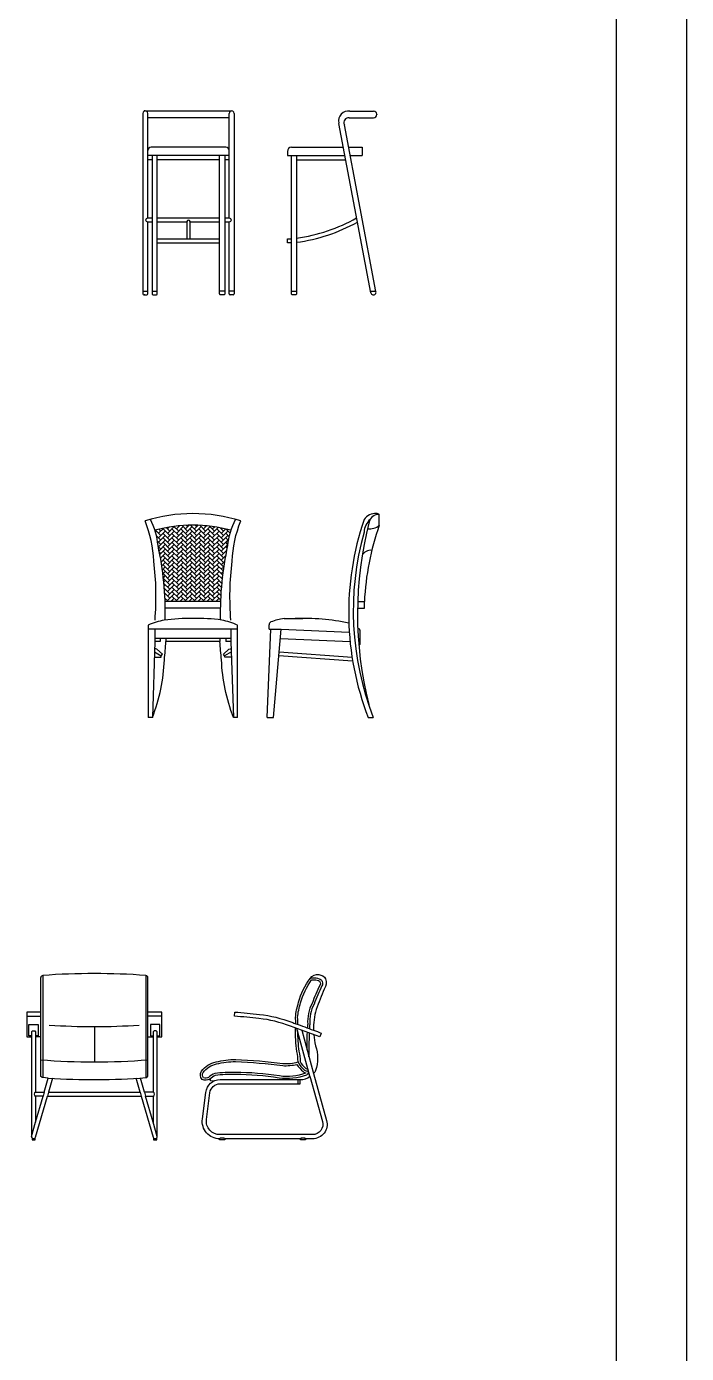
# Model space of a CAD drawing. Header units: inches. Extents: x 10 to 52.5, y 12.2 to 37.
# Drawn here: x 27.83 to 31, y 18.9 to 25.28 of the extents above; entities that cross this region are included whole.
import ezdxf

# ---------------------------------------------------------------- set-up
doc = ezdxf.new("R2010")
doc.units = ezdxf.units.IN
doc.header["$MEASUREMENT"] = 0
for name, color, linetype in [('02', 2, 'Continuous'), ('1', 1, 'Continuous'), ('4', 4, 'Continuous'), ('8', 8, 'Continuous'), ('kadrbm', 4, 'Continuous')]:
    doc.layers.add(name, color=color, linetype=linetype)

# ---------------------------------------------------------------- blocks, each defined once
blk = doc.blocks.new('kadrbm')
at = {"layer": 'kadrbm', "color": 4}
blk.add_lwpolyline([(0, 0), (0, 24.7972), (21, 24.7972), (21, 0), (0, 0)], close=True, dxfattribs=at)
blk.add_lwpolyline([(20.6631, 0.3257), (20.6631, 24.4603), (0.3369, 24.4603), (0.3369, 0.3257), (20.6631, 0.3257)], dxfattribs=at)

msp = doc.modelspace()

# ---------------------------------------------------------------- hatches: boundary and pattern name
at = {"layer": '8'}
h = msp.add_hatch(dxfattribs=at)
h.set_pattern_fill('AR-HBONE', color=256, scale=0.00015, style=0)
h.set_pattern_definition([(45, (21.392648, 43.31994), (2e-18, 0.021552615), [0.04572, -0.01524]), (135, (21.403424, 43.330717), (2e-18, 0.021552615), [0.04572, -0.01524])])
h.paths.add_polyline_path([(28.4936, 22.5167), (28.7615, 22.5167, -0.04465), (28.7955, 22.7858, -0.055152), (28.8107, 22.8597, 0.136951), (28.4444, 22.8597, -0.055152), (28.4595, 22.7858, -0.04465)])

# ---------------------------------------------------------------- linework, layer by layer
at = {"layer": '02'}
for p, q in [((28.4429, 22.2749), (28.475, 22.2558)), ((28.8122, 22.2749), (28.78, 22.2558)), ((27.9057, 20.7181), (27.9057, 20.2266)), ((28.4007, 20.7181), (28.4007, 20.2266)), ((28.1532, 20.4723), (28.1532, 20.3023)), ((29.1333, 20.1973), (29.1333, 20.2173))]:
    msp.add_line(p, q, dxfattribs=at)
for points in [[(28.6135, 24.2622), (28.6135, 24.3443, 1), (28.5985, 24.3443), (28.5985, 24.2622)], [(29.1322, 20.4824, 0.037223), (29.1306, 20.5164, -0.051081), (29.1453, 20.5862, -0.093597), (29.1985, 20.6964, -0.141867), (29.205, 20.6972, -0.093026), (29.2312, 20.6932, -0.489224), (29.2392, 20.6726, 0.030296), (29.2009, 20.584, 0.135551), (29.1797, 20.4838, 0.028699), (29.1781, 20.4657, 0.058341)], [(29.1919, 20.7042, -0.165465), (29.2055, 20.7072, -0.089764), (29.2343, 20.7027, -0.480633), (29.248, 20.6678, 0.030417), (29.2101, 20.5799, 0.137891), (29.1897, 20.4828, 0.048582), (29.1882, 20.462)], [(29.1309, 20.4511, 0.030984), (29.1367, 20.3538, -0.064935), (29.143, 20.3045)], [(29.1329, 20.3021, 0.109702), (29.1643, 20.263, 0.259292), (29.1814, 20.259, -0.345517), (29.1741, 20.2393, -0.130963), (29.0416, 20.2248, 0.039658), (28.8312, 20.2415, 0.0335), (28.7351, 20.2375, 0.093497), (28.7086, 20.2187)], [(29.143, 20.3045, 0.105008), (29.1708, 20.2706, 0.330842), (29.1804, 20.2693, 0.330842)]]:
    msp.add_lwpolyline(points, format="xyb", dxfattribs=at)
for points in [[(28.442, 22.2494), (28.4742, 22.2494), (28.475, 22.2558), (28.4806, 22.2645), (28.4543, 22.2876), (28.4488, 22.29), (28.4434, 22.2896)], [(28.813, 22.2494), (28.7808, 22.2494), (28.78, 22.2558), (28.7745, 22.2645), (28.8007, 22.2876), (28.8063, 22.29), (28.8117, 22.2896)], [(27.8282, 20.5223), (27.8957, 20.5223)], [(28.4782, 20.5223), (28.4107, 20.5223)], [(27.8507, 20.4273), (27.8382, 20.4273), (27.8382, 20.4823), (27.8832, 20.4823), (27.8832, 20.4273), (27.8707, 20.4273)], [(28.4557, 20.4273), (28.4682, 20.4273), (28.4682, 20.4823), (28.4232, 20.4823), (28.4232, 20.4273), (28.4357, 20.4273)], [(28.7788, 19.9323), (28.7778, 19.9353), (28.7578, 19.9353), (28.7569, 19.9323)], [(29.1677, 19.9323), (29.1668, 19.9353), (29.1468, 19.9353), (29.1459, 19.9323)]]:
    msp.add_lwpolyline(points, dxfattribs=at)
msp.add_lwpolyline([(28.6767, 20.2513, -0.186304), (28.7414, 20.2924, -0.07067), (28.8328, 20.3039, -0.02257), (29.0595, 20.2843, 0.073342), (29.1278, 20.2905, 0.092642), (29.1578, 20.2554, 0.126742), (29.1703, 20.249, -0.038508), (29.1695, 20.2483, -0.129805), (29.0432, 20.2347, 0.039627), (28.8313, 20.2515, 0.034002), (28.7325, 20.2473, 0.093014), (28.7027, 20.227, -0.200649), (28.6782, 20.2264, -0.341528)], format="xyb", close=True, dxfattribs=at)
for centre, radius, start, end in [((28.1532, 23.7926), 3.3203, 266.23784, 273.7314), ((22.4705, 20.5265), 6.7079, 358.57933, 359.2989), ((22.4705, 20.5265), 6.7179, 358.29662, 359.26881), ((27.8735, 20.1473), 0.0104, 105.81869, 254.18131), ((28.4329, 20.1473), 0.0104, 285.81869, 74.18131)]:
    msp.add_arc(centre, radius, start, end, dxfattribs=at)
at = {"layer": '1'}
for p in [(28.3946, 24.8772), (28.3946, 23.9922)]:
    msp.add_point(p, dxfattribs=at)
at = {"layer": '4'}
for p, q in [((28.386, 24.8647), (28.386, 23.9972)), ((28.3985, 24.8772), (28.8135, 24.8772)), ((28.3985, 24.8772), (28.3985, 24.8772)), ((28.411, 24.3622), (28.411, 24.8647)), ((28.801, 24.8439), (28.411, 24.8439)), ((28.801, 24.3622), (28.801, 24.8647)), ((28.8135, 24.8772), (28.8135, 24.8772)), ((28.826, 24.8647), (28.826, 23.9972)), ((29.3797, 24.8439), (29.4959, 24.8438)), ((29.3828, 24.8759), (29.4959, 24.8758)), ((29.512, 24.8611), (29.512, 24.8591)), ((29.4835, 24.0013), (29.3287, 24.8165)), ((29.5081, 24.0076), (29.3565, 24.8102)), ((28.801, 24.6622), (28.411, 24.6622)), ((28.431, 24.6422), (28.411, 24.6422)), ((28.756, 24.6422), (28.456, 24.6422)), ((28.801, 24.6422), (28.781, 24.6422)), ((29.082, 24.6822), (29.082, 24.6622)), ((29.082, 24.6622), (29.358, 24.6622)), ((29.102, 24.7022), (29.3504, 24.7022)), ((29.126, 24.6422), (29.3618, 24.6422)), ((29.3769, 24.7022), (29.442, 24.7022)), ((29.3844, 24.6622), (29.442, 24.6622)), ((29.442, 24.7022), (29.442, 24.6622)), ((28.411, 23.9972), (28.411, 24.3422)), ((28.801, 23.9972), (28.801, 24.3422)), ((28.456, 24.2622), (28.756, 24.2622)), ((28.456, 24.2422), (28.756, 24.2422)), ((28.386, 24.0105), (28.411, 24.0105)), ((28.431, 24.0105), (28.456, 24.0105)), ((28.781, 24.0105), (28.756, 24.0105)), ((28.826, 24.0105), (28.801, 24.0105)), ((29.102, 24.0105), (29.126, 24.0105)), ((29.4811, 24.0105), (29.5073, 24.0105)), ((28.391, 23.9922), (28.406, 23.9922)), ((28.821, 23.9922), (28.806, 23.9922)), ((29.524, 22.8848), (29.524, 22.9352)), ((28.7615, 22.5167), (28.4945, 22.5167)), ((28.7606, 22.4847), (28.4945, 22.4847)), ((29.4242, 22.4847), (29.4521, 22.4847)), ((29.4249, 22.5167), (29.4521, 22.5167)), ((29.4521, 22.4847), (29.4521, 22.5167)), ((28.994, 22.3847), (28.994, 22.4055)), ((29.0656, 22.4347), (29.1559, 22.4347)), ((28.8425, 22.3847), (28.4125, 22.3847)), ((28.4445, 22.3847), (28.4445, 22.3247)), ((28.8105, 22.3847), (28.8105, 22.3247)), ((28.985, 21.9597), (29.002, 22.3847)), ((28.994, 22.3847), (29.052, 22.3847)), ((29.015, 21.9597), (29.052, 22.3847)), ((29.052, 22.3847), (29.3797, 22.3701)), ((29.431, 22.3787), (29.431, 22.3106)), ((28.4445, 22.3247), (28.4325, 21.9597)), ((28.8105, 22.3397), (28.4445, 22.3397)), ((28.4695, 22.3247), (28.4445, 22.3247)), ((28.4695, 22.3397), (28.4695, 22.3247)), ((28.4975, 22.3397), (28.4975, 22.3247)), ((28.7575, 22.3247), (28.4975, 22.3247)), ((28.7575, 22.3397), (28.7575, 22.3247)), ((28.7855, 22.3397), (28.7855, 22.3247)), ((28.8105, 22.3247), (28.7855, 22.3247)), ((28.8105, 22.3247), (28.8225, 21.9597)), ((29.0481, 22.3397), (29.3834, 22.3247)), ((29.0411, 22.2569), (29.3958, 22.2312)), ((29.0424, 22.2749), (29.3929, 22.2494)), ((28.4325, 21.9597), (28.4125, 21.9597)), ((28.8425, 21.9597), (28.8225, 21.9597)), ((28.985, 21.9597), (29.015, 21.9597)), ((29.47, 21.9597), (29.495, 21.9597)), ((27.9123, 20.1573), (27.9065, 20.1373)), ((27.9331, 20.1573), (27.9274, 20.1373)), ((28.3733, 20.1573), (28.379, 20.1373)), ((28.3941, 20.1573), (28.3998, 20.1373))]:
    msp.add_line(p, q, dxfattribs=at)
for points in [[(28.801, 24.6872, 0.414214), (28.786, 24.7022), (28.426, 24.7022, 0.414214), (28.411, 24.6872, 0.414214)], [(28.431, 24.6622), (28.431, 23.9972, 0.414214), (28.436, 23.9922), (28.451, 23.9922, 0.414214), (28.456, 23.9972), (28.456, 24.6622)], [(28.781, 24.6622), (28.781, 23.9972, -0.414214), (28.776, 23.9922), (28.761, 23.9922, -0.414214), (28.756, 23.9972), (28.756, 24.6622)], [(29.126, 24.6622), (29.126, 23.9972, -0.414214), (29.121, 23.9922), (29.107, 23.9922, -0.414214), (29.102, 23.9972), (29.102, 24.6622)], [(28.431, 24.3422), (28.411, 24.3422, -1), (28.411, 24.3622), (28.431, 24.3622)], [(28.781, 24.3622), (28.801, 24.3622, -1), (28.801, 24.3422), (28.781, 24.3422)], [(29.524, 22.9352, 0.371289), (29.4757, 22.8996, 0.127542), (29.4743, 22.0219)], [(28.445, 22.4274, 0.051703), (28.439, 22.7112, 0.085713), (28.3975, 22.9047)], [(28.4943, 22.4321, 0.058589), (28.4595, 22.7858, 0.096825), (28.4225, 22.9121)], [(28.7607, 22.4321, -0.058588), (28.7955, 22.7858, -0.096825), (28.8325, 22.9121)], [(28.8102, 22.4274, -0.051703), (28.8162, 22.7112, -0.085713), (28.8576, 22.9047)], [(28.8426, 21.9597), (28.8426, 22.4032, 0.042463), (28.7663, 22.428, 0.059838), (28.4888, 22.4272, 0.065216), (28.4125, 22.4032), (28.4125, 21.9597)], [(28.4325, 21.9597, 0.083444), (28.49, 22.237, 0.014098), (28.4975, 22.3247)], [(28.8225, 21.9597, -0.083444), (28.765, 22.237, -0.014098), (28.7575, 22.3247)], [(27.8707, 20.4473), (27.8707, 20.1573), (27.9123, 20.1573), (27.9317, 20.2247), (27.9049, 20.2266, -0.392461), (27.8957, 20.2366), (27.8957, 20.7081)], [(28.4107, 20.7081, 0.392461), (28.4014, 20.718, 0.037436), (27.9049, 20.718, 0.392461), (27.8957, 20.7081)], [(28.4014, 20.2266, 0.392461), (28.4107, 20.2366), (28.4107, 20.7081)], [(29.0962, 20.4742, 0.063686), (28.9452, 20.5112, 0.007246), (28.8274, 20.5224), (28.829, 20.5423, -0.007248), (28.9474, 20.531, -0.063617), (29.1032, 20.4929, -0.000283), (29.1223, 20.486, 0.034708), (29.1206, 20.5163, -0.051721), (29.1357, 20.589, -0.095128), (29.1919, 20.7042, -0.302272), (29.2334, 20.7221, -0.253076), (29.2656, 20.7021, -0.22886), (29.2592, 20.6528, 0.017998), (29.2204, 20.5544, 0.073571), (29.2076, 20.4548, -0.000519), (29.2449, 20.4411), (29.2379, 20.4223, 0.001972), (29.0962, 20.4742)], [(27.8507, 20.4473, -0.5), (27.8707, 20.4473)], [(27.8507, 20.4473), (27.8507, 19.9431, 0.849304), (27.8707, 19.9403)], [(28.4357, 20.4473), (28.4357, 20.1573), (28.3941, 20.1573), (28.3747, 20.2247, 0.002018)], [(28.4557, 20.4473, 0.5), (28.4357, 20.4473)], [(28.7086, 20.2187, -0.227957), (28.6724, 20.218, -0.366643), (28.6685, 20.2571, -0.185949), (28.7391, 20.3021, -0.07051), (28.8331, 20.3139, -0.022545), (29.0604, 20.2943, 0.081539), (29.1329, 20.3021, 0.069107), (29.1269, 20.3519, -0.035614), (29.121, 20.4652, 0.000345)], [(29.2087, 20.4331, 0.038948), (29.2172, 20.3804, -0.159788), (29.2172, 20.2602, -0.091243), (29.2078, 20.2472), (29.2702, 20.0207, -0.494434), (29.2026, 19.9323), (29.1677, 19.9323), (29.1693, 19.9273), (29.1443, 19.9273), (29.1459, 19.9323), (28.7788, 19.9323), (28.7803, 19.9273), (28.7553, 19.9273), (28.7569, 19.9323, -0.450029), (28.6727, 20.0277), (28.6891, 20.1559, -0.25176)], [(29.1223, 20.486, -0.001185), (29.2076, 20.4548)], [(27.9317, 20.2247, 0.035358), (28.4007, 20.2266)], [(27.9521, 20.2234), (27.9331, 20.1573), (28.3733, 20.1573), (28.3543, 20.2234, -0.030308)], [(28.6891, 20.1559, -0.37875), (28.7586, 20.2173), (29.1433, 20.2173)], [(28.7275, 20.21), (28.7135, 20.2111, -0.176626), (28.7107, 20.2141, -0.142837), (28.7134, 20.2233, 0.018703)], [(27.8707, 19.9403), (27.9274, 20.1373), (28.379, 20.1373), (28.4357, 19.9403, 0.849304), (28.4557, 19.9431)], [(27.8532, 19.9366), (27.8532, 19.9273), (27.8682, 19.9273), (27.8682, 19.9361, 0.120144)]]:
    msp.add_lwpolyline(points, format="xyb", dxfattribs=at)
for points in [[(28.456, 24.3622), (28.756, 24.3622)], [(28.5985, 24.3422), (28.456, 24.3422)], [(28.756, 24.3422), (28.6135, 24.3422)], [(29.102, 24.2422), (29.082, 24.2422), (29.082, 24.2622), (29.102, 24.2622)], [(27.8957, 20.5423), (27.8282, 20.5423), (27.8282, 20.4223), (27.8507, 20.4223)], [(28.4557, 20.4223), (28.4782, 20.4223), (28.4782, 20.5423), (28.4107, 20.5423)], [(28.4557, 19.9431), (28.4557, 20.4473)], [(29.1906, 20.2343), (29.1277, 20.4628)], [(29.1507, 20.4544), (29.2078, 20.2472)], [(27.8957, 20.4223), (27.8707, 20.4223)], [(28.4107, 20.4223), (28.4357, 20.4223)], [(27.8507, 19.9431), (27.8707, 20.0127)], [(28.4557, 19.9431), (28.4357, 20.0127)], [(28.4382, 19.9361), (28.4382, 19.9273), (28.4532, 19.9273), (28.4532, 19.9366)]]:
    msp.add_lwpolyline(points, dxfattribs=at)
msp.add_lwpolyline([(29.1906, 20.2343), (29.2509, 20.0155, -0.494434), (29.2026, 19.9523), (28.7571, 19.9523, -0.450655), (28.6926, 20.0253), (28.709, 20.1535, -0.378688), (28.7586, 20.1973), (29.1433, 20.1973), (29.1433, 20.2173, 0.207025)], format="xyb", close=True, dxfattribs=at)
for points in [[(27.8707, 20.0127), (27.9065, 20.1373), (27.8707, 20.1373)], [(28.4357, 20.0127), (28.3998, 20.1373), (28.4357, 20.1373)]]:
    msp.add_lwpolyline(points, close=True, dxfattribs=at)
for centre, radius, start, end in [((28.3985, 24.8647), 0.0125, 0, 180.00002), ((28.8135, 24.8647), 0.0125, 0, 180.00002), ((29.3748, 24.8292), 0.0474, 80.29932, 192.8971), ((29.3763, 24.8214), 0.0228, 81.54173, 209.42501), ((29.4963, 24.8601), 0.0158, 3.74506, 91.38635), ((29.4958, 24.8601), 0.0162, 270.23368, 356.61012), ((29.3335, 24.8177), 0.005, 169.59963, 194.39825), ((29.102, 24.6822), 0.02, 90, 180), ((29.0152, 25.0742), 0.8165, 277.79732, 299.30993), ((29.0201, 25.0532), 0.8151, 277.46459, 299.27748), ((29.0152, 25.0742), 0.8165, 276.00793, 276.10071), ((29.4958, 24.0045), 0.0127, 194.39825, 14.39825), ((28.391, 23.9972), 0.005, 180, 270), ((28.406, 23.9972), 0.005, 270, 0), ((28.806, 23.9972), 0.005, 180, 270), ((28.821, 23.9972), 0.005, 270, 0), ((28.6275, 22.1665), 0.7732, 72.69492, 107.30508), ((29.5068, 22.8716), 0.0686, 87.24263, 144.74153), ((29.5126, 22.9249), 0.0154, 42.22729, 99.2707), ((28.6275, 22.2035), 0.6812, 74.41719, 105.58281), ((30.7742, 22.4619), 1.3975, 161.24677, 201.05899), ((29.5399, 22.8451), 0.0895, 131.51898, 176.0872), ((30.7621, 22.4519), 1.3116, 160.73074, 177.16871), ((29.4776, 22.9349), 0.0685, 261.51801, 312.35668), ((30.8129, 22.4722), 1.4141, 164.45378, 201.25003), ((29.4823, 22.7182), 0.0453, 82.7495, 153.73951), ((29.008, 22.4055), 0.014, 112.13953, 180), ((29.0946, 22.1926), 0.2439, 96.83195, 112.13953), ((29.1648, 21.448), 0.9878, 77.58075, 92.68581), ((29.4217, 22.379), 0.00927, 358.45743, 98.25321), ((29.4255, 22.3157), 0.00749, 269.56788, 317.33825), ((28.1532, 23.6226), 3.3203, 265.55208, 274.44792)]:
    msp.add_arc(centre, radius, start, end, dxfattribs=at)

# ---------------------------------------------------------------- block references
at = {"layer": 'kadrbm'}
msp.add_blockref('kadrbm', (10.0018, 12.2106), dxfattribs=at)

doc.saveas('drawing.dxf')
